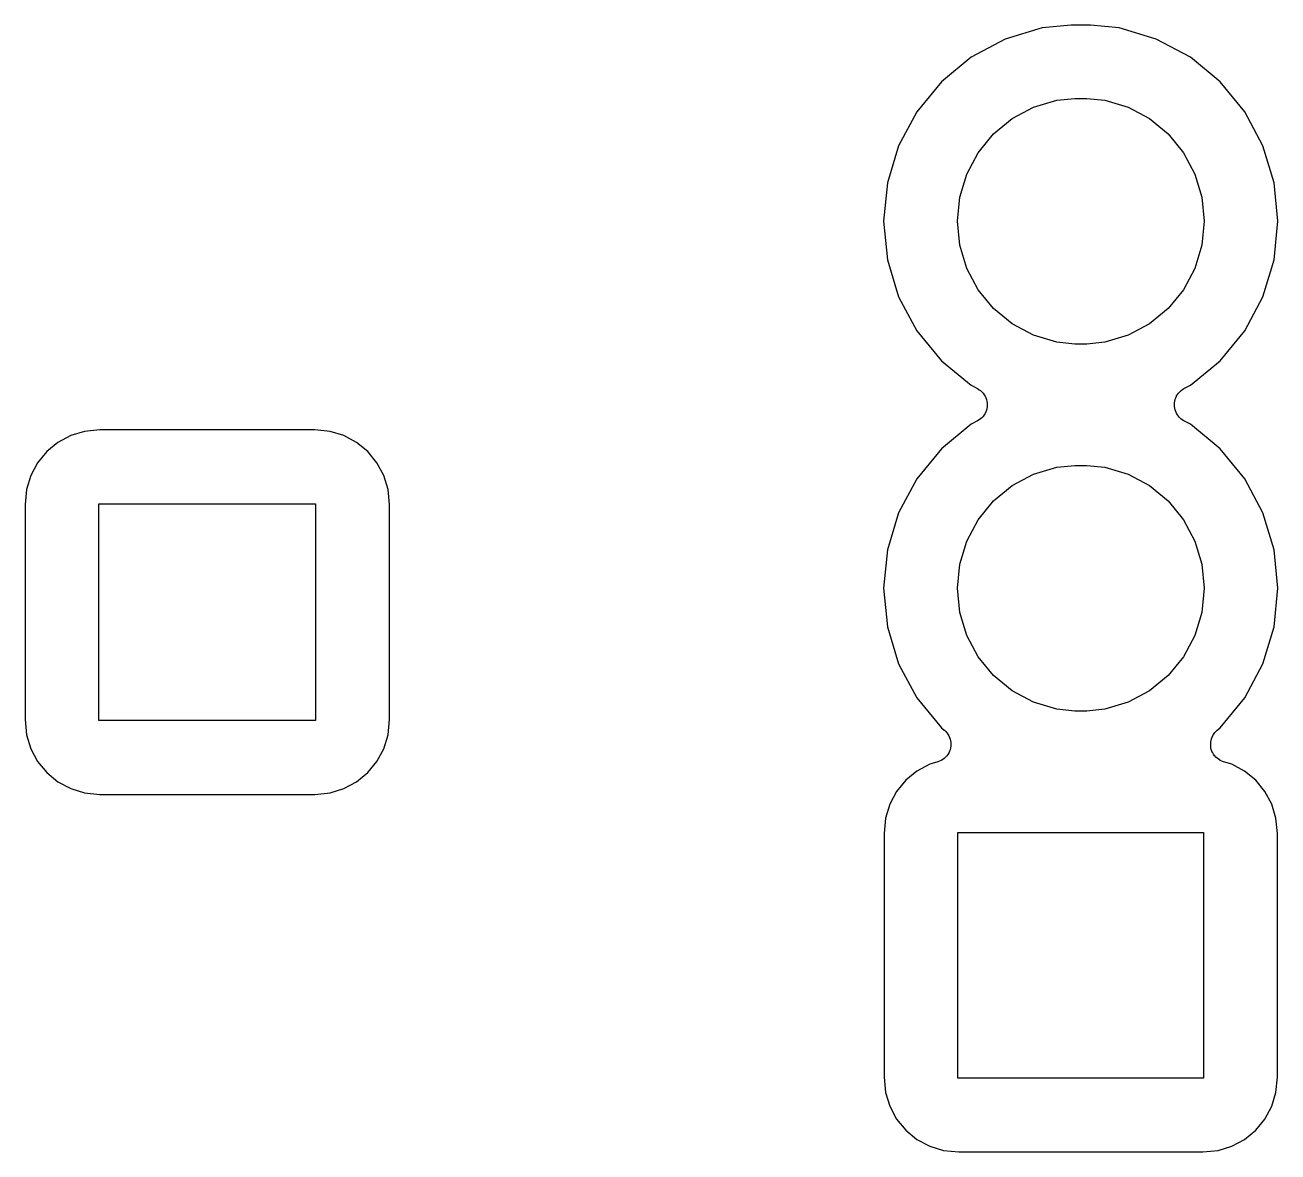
# Model space of a CAD drawing. Extents: x 1.71 to 9.75, y -6.32 to -1.22.
# Drawn here: x 3.8323 to 4.1737, y -2.6779 to -2.3708 of the extents above; entities that cross this region are included whole.
import ezdxf

# ---------------------------------------------------------------- set-up
doc = ezdxf.new("R2010")
doc.units = 0
doc.header["$MEASUREMENT"] = 0
doc.layers.add('BLACK', color=7, linetype='CONTINUOUS')

msp = doc.modelspace()

# ---------------------------------------------------------------- linework, layer by layer
at = {"layer": 'BLACK', "linetype": 'CONTINUOUS'}
for p, q in [((4.10952, -2.37161), (4.09944, -2.37467)), ((4.11737, -2.37084), (4.10952, -2.37161)), ((4.12263, -2.37084), (4.11737, -2.37084)), ((4.13048, -2.37161), (4.12263, -2.37084)), ((4.14056, -2.37467), (4.13048, -2.37161)), ((4.09944, -2.37467), (4.09015, -2.37963)), ((4.14985, -2.37963), (4.14056, -2.37467)), ((4.09015, -2.37963), (4.08201, -2.38631)), ((4.15799, -2.38631), (4.14985, -2.37963)), ((4.08201, -2.38631), (4.07533, -2.39445)), ((4.16466, -2.39444), (4.15799, -2.38631)), ((4.10713, -2.39323), (4.11344, -2.39132)), ((4.11344, -2.39132), (4.11836, -2.39084)), ((4.11836, -2.39084), (4.12164, -2.39084)), ((4.12164, -2.39084), (4.12656, -2.39132)), ((4.12656, -2.39132), (4.13287, -2.39323)), ((4.07533, -2.39445), (4.07037, -2.40374)), ((4.09622, -2.40052), (4.10132, -2.39634)), ((4.10132, -2.39634), (4.10713, -2.39323)), ((4.13287, -2.39323), (4.13868, -2.39634)), ((4.13868, -2.39634), (4.14378, -2.40052)), ((4.16467, -2.39445), (4.16466, -2.39444)), ((4.16466, -2.39444), (4.16466, -2.39444)), ((4.16963, -2.40374), (4.16467, -2.39445)), ((4.09204, -2.40562), (4.09622, -2.40052)), ((4.14378, -2.40052), (4.14796, -2.40562)), ((4.07037, -2.40374), (4.06731, -2.41382)), ((4.08893, -2.41143), (4.09204, -2.40562)), ((4.14796, -2.40562), (4.15107, -2.41143)), ((4.17269, -2.41382), (4.16963, -2.40374)), ((4.08702, -2.41774), (4.08893, -2.41143)), ((4.15107, -2.41143), (4.15298, -2.41774)), ((4.06731, -2.41382), (4.06628, -2.4243)), ((4.17372, -2.4243), (4.17269, -2.41382)), ((4.08637, -2.4243), (4.08702, -2.41774)), ((4.15298, -2.41774), (4.15363, -2.4243)), ((4.06628, -2.4243), (4.06731, -2.43478)), ((4.08702, -2.43086), (4.08637, -2.4243)), ((4.15363, -2.4243), (4.15298, -2.43086)), ((4.17269, -2.43478), (4.17372, -2.4243)), ((4.08893, -2.43717), (4.08702, -2.43086)), ((4.15298, -2.43086), (4.15107, -2.43717)), ((4.06731, -2.43478), (4.07037, -2.44486)), ((4.09204, -2.44298), (4.08893, -2.43717)), ((4.15107, -2.43717), (4.14796, -2.44298)), ((4.16963, -2.44486), (4.17269, -2.43478)), ((4.09622, -2.44808), (4.09204, -2.44298)), ((4.14796, -2.44298), (4.14378, -2.44808)), ((4.07037, -2.44486), (4.07533, -2.45415)), ((4.16467, -2.45415), (4.16963, -2.44486)), ((4.10132, -2.45226), (4.09622, -2.44808)), ((4.14378, -2.44808), (4.13868, -2.45226)), ((4.07533, -2.45415), (4.08201, -2.46229)), ((4.10713, -2.45537), (4.10132, -2.45226)), ((4.13868, -2.45226), (4.13287, -2.45537)), ((4.15799, -2.46229), (4.16467, -2.45415)), ((4.11344, -2.45728), (4.10713, -2.45537)), ((4.11836, -2.45776), (4.11344, -2.45728)), ((4.12164, -2.45776), (4.11836, -2.45776)), ((4.12656, -2.45728), (4.12164, -2.45776)), ((4.13287, -2.45537), (4.12656, -2.45728)), ((4.08201, -2.46229), (4.09015, -2.46897)), ((4.14985, -2.46897), (4.15799, -2.46229)), ((4.09015, -2.46897), (4.09188, -2.46989)), ((4.09188, -2.46989), (4.09192, -2.46991)), ((4.09192, -2.46991), (4.09192, -2.46991)), ((4.09192, -2.46991), (4.09192, -2.46991)), ((4.09192, -2.46991), (4.09194, -2.46992)), ((4.09194, -2.46992), (4.09233, -2.47019)), ((4.09233, -2.47019), (4.09272, -2.47046)), ((4.09272, -2.47046), (4.09273, -2.47047)), ((4.09273, -2.47047), (4.09274, -2.47048)), ((4.09274, -2.47048), (4.09308, -2.47082)), ((4.09308, -2.47082), (4.09341, -2.47116)), ((4.09341, -2.47116), (4.09342, -2.47117)), ((4.09342, -2.47117), (4.09342, -2.47118)), ((4.09342, -2.47118), (4.09368, -2.47157)), ((4.14635, -2.47152), (4.14662, -2.47112)), ((4.14662, -2.47112), (4.14663, -2.47111)), ((4.14663, -2.47111), (4.14664, -2.4711)), ((4.14664, -2.4711), (4.14698, -2.47077)), ((4.14698, -2.47077), (4.14731, -2.47043)), ((4.14731, -2.47043), (4.14732, -2.47043)), ((4.14732, -2.47043), (4.14733, -2.47042)), ((4.14733, -2.47042), (4.14773, -2.47015)), ((4.14773, -2.47015), (4.14812, -2.46989)), ((4.14812, -2.46989), (4.14985, -2.46897)), ((4.09368, -2.47157), (4.09395, -2.47197)), ((4.09395, -2.47197), (4.09395, -2.47198)), ((4.09395, -2.47198), (4.09396, -2.47199)), ((4.09396, -2.47199), (4.09413, -2.47243)), ((4.09413, -2.47243), (4.09431, -2.47288)), ((4.09431, -2.47288), (4.09431, -2.47289)), ((4.09431, -2.47289), (4.09432, -2.4729)), ((4.09432, -2.4729), (4.09441, -2.47337)), ((4.09449, -2.47483), (4.09439, -2.4753)), ((4.09441, -2.47337), (4.0945, -2.47384)), ((4.0945, -2.47433), (4.09449, -2.47481)), ((4.09449, -2.47481), (4.09449, -2.47482)), ((4.09449, -2.47482), (4.09449, -2.47483)), ((4.0945, -2.47384), (4.0945, -2.47385)), ((4.0945, -2.47385), (4.0945, -2.47386)), ((4.0945, -2.47386), (4.0945, -2.47433)), ((4.1455, -2.47427), (4.14551, -2.47379)), ((4.1455, -2.47474), (4.1455, -2.47427)), ((4.1455, -2.47475), (4.1455, -2.47474)), ((4.1455, -2.47476), (4.1455, -2.47475)), ((4.14559, -2.47523), (4.1455, -2.47476)), ((4.14551, -2.47377), (4.14561, -2.4733)), ((4.14551, -2.47378), (4.14551, -2.47377)), ((4.14551, -2.47379), (4.14551, -2.47378)), ((4.14561, -2.4733), (4.1457, -2.47283)), ((4.1457, -2.47283), (4.14571, -2.47282)), ((4.14571, -2.47281), (4.14589, -2.47237)), ((4.14571, -2.47282), (4.14571, -2.47281)), ((4.14589, -2.47237), (4.14608, -2.47193)), ((4.14608, -2.47192), (4.14609, -2.47191)), ((4.14608, -2.47193), (4.14608, -2.47192)), ((4.14609, -2.47191), (4.14635, -2.47152)), ((4.09267, -2.47818), (4.09227, -2.47845)), ((4.09268, -2.47817), (4.09267, -2.47818)), ((4.09269, -2.47817), (4.09268, -2.47817)), ((4.09303, -2.47783), (4.09269, -2.47817)), ((4.09336, -2.4775), (4.09303, -2.47783)), ((4.09337, -2.47749), (4.09336, -2.4775)), ((4.09338, -2.47748), (4.09337, -2.47749)), ((4.09365, -2.47708), (4.09338, -2.47748)), ((4.09391, -2.47669), (4.09365, -2.47708)), ((4.09392, -2.47668), (4.09391, -2.47669)), ((4.09411, -2.47623), (4.09392, -2.47667)), ((4.09392, -2.47667), (4.09392, -2.47668)), ((4.09429, -2.47579), (4.09411, -2.47623)), ((4.0943, -2.47577), (4.09429, -2.47578)), ((4.09429, -2.47578), (4.09429, -2.47579)), ((4.09439, -2.4753), (4.0943, -2.47577)), ((4.14568, -2.4757), (4.14559, -2.47523)), ((4.14569, -2.47571), (4.14568, -2.4757)), ((4.14569, -2.47572), (4.14569, -2.47571)), ((4.14587, -2.47616), (4.14569, -2.47572)), ((4.14604, -2.47661), (4.14587, -2.47616)), ((4.14605, -2.47662), (4.14604, -2.47661)), ((4.14605, -2.47663), (4.14605, -2.47662)), ((4.14632, -2.47702), (4.14605, -2.47663)), ((4.14658, -2.47742), (4.14632, -2.47702)), ((4.14658, -2.47743), (4.14658, -2.47742)), ((4.14659, -2.47744), (4.14658, -2.47743)), ((4.14692, -2.47778), (4.14659, -2.47744)), ((4.14726, -2.47812), (4.14692, -2.47778)), ((4.14727, -2.47813), (4.14726, -2.47812)), ((4.14728, -2.47814), (4.14727, -2.47813)), ((4.14766, -2.4784), (4.14728, -2.47814)), ((3.84855, -2.48156), (3.84478, -2.48271)), ((3.85272, -2.48115), (3.84855, -2.48156)), ((3.91128, -2.48115), (3.85272, -2.48115)), ((3.91545, -2.48156), (3.91128, -2.48115)), ((3.91922, -2.48271), (3.91545, -2.48156)), ((4.09015, -2.47963), (4.08201, -2.48631)), ((4.09188, -2.47871), (4.09015, -2.47963)), ((4.09227, -2.47845), (4.09188, -2.47871)), ((4.14806, -2.47868), (4.14766, -2.4784)), ((4.14808, -2.47869), (4.14806, -2.47868)), ((4.14812, -2.47871), (4.14808, -2.47869)), ((4.14808, -2.47869), (4.14808, -2.47869)), ((4.14808, -2.47869), (4.14808, -2.47869)), ((4.14985, -2.47963), (4.14812, -2.47871)), ((4.15799, -2.48631), (4.14985, -2.47963)), ((3.84131, -2.48456), (3.83826, -2.48706)), ((3.84478, -2.48271), (3.84131, -2.48456)), ((3.92269, -2.48456), (3.91922, -2.48271)), ((3.92574, -2.48706), (3.92269, -2.48456)), ((3.83826, -2.48706), (3.83576, -2.49011)), ((3.92824, -2.49011), (3.92574, -2.48706)), ((4.08201, -2.48631), (4.07533, -2.49445)), ((4.16467, -2.49445), (4.15799, -2.48631)), ((3.83576, -2.49011), (3.83391, -2.49358)), ((3.93009, -2.49358), (3.92824, -2.49011)), ((4.10713, -2.49323), (4.11344, -2.49132)), ((4.11344, -2.49132), (4.11836, -2.49084)), ((4.11836, -2.49084), (4.12164, -2.49084)), ((4.12164, -2.49084), (4.12656, -2.49132)), ((4.12656, -2.49132), (4.13287, -2.49323)), ((3.83391, -2.49358), (3.83276, -2.49735)), ((3.93124, -2.49735), (3.93009, -2.49358)), ((4.07533, -2.49445), (4.07037, -2.50374)), ((4.10132, -2.49634), (4.10713, -2.49323)), ((4.13287, -2.49323), (4.13868, -2.49634)), ((4.16963, -2.50374), (4.16467, -2.49445)), ((3.83276, -2.49735), (3.83235, -2.50152)), ((3.93165, -2.50152), (3.93124, -2.49735)), ((4.09622, -2.50052), (4.10132, -2.49634)), ((4.13868, -2.49634), (4.14378, -2.50052)), ((3.83235, -2.50152), (3.83235, -2.56008)), ((3.85247, -2.56033), (3.85247, -2.50127)), ((3.85247, -2.50127), (3.91153, -2.50127)), ((3.91153, -2.50127), (3.91153, -2.56033)), ((3.93165, -2.56008), (3.93165, -2.50152)), ((4.09204, -2.50562), (4.09622, -2.50052)), ((4.14378, -2.50052), (4.14796, -2.50562)), ((4.07037, -2.50374), (4.06731, -2.51382)), ((4.08893, -2.51143), (4.09204, -2.50562)), ((4.14796, -2.50562), (4.15107, -2.51143)), ((4.17269, -2.51382), (4.16963, -2.50374)), ((4.08702, -2.51774), (4.08893, -2.51143)), ((4.15107, -2.51143), (4.15298, -2.51774)), ((4.06731, -2.51382), (4.06628, -2.5243)), ((4.17372, -2.5243), (4.17269, -2.51382)), ((4.08637, -2.5243), (4.08702, -2.51774)), ((4.15298, -2.51774), (4.15363, -2.5243)), ((4.06628, -2.5243), (4.06731, -2.53478)), ((4.08702, -2.53086), (4.08637, -2.5243)), ((4.15363, -2.5243), (4.15298, -2.53086)), ((4.17269, -2.53478), (4.17372, -2.5243)), ((4.08893, -2.53717), (4.08702, -2.53086)), ((4.15298, -2.53086), (4.15107, -2.53717)), ((4.06731, -2.53478), (4.07037, -2.54486)), ((4.16963, -2.54486), (4.17269, -2.53478)), ((4.09204, -2.54298), (4.08893, -2.53717)), ((4.15107, -2.53717), (4.14796, -2.54298)), ((4.09622, -2.54808), (4.09204, -2.54298)), ((4.14796, -2.54298), (4.14378, -2.54808)), ((4.07037, -2.54486), (4.07533, -2.55415)), ((4.16467, -2.55415), (4.16963, -2.54486)), ((4.10132, -2.55226), (4.09622, -2.54808)), ((4.14378, -2.54808), (4.13868, -2.55226)), ((4.10713, -2.55537), (4.10132, -2.55226)), ((4.13868, -2.55226), (4.13287, -2.55537)), ((4.07533, -2.55415), (4.08201, -2.56229)), ((4.11344, -2.55728), (4.10713, -2.55537)), ((4.13287, -2.55537), (4.12656, -2.55728)), ((4.15799, -2.56229), (4.16467, -2.55415)), ((3.83235, -2.56008), (3.83276, -2.56425)), ((3.93124, -2.56425), (3.93165, -2.56008)), ((4.11836, -2.55776), (4.11344, -2.55728)), ((4.12164, -2.55776), (4.11836, -2.55776)), ((4.12656, -2.55728), (4.12164, -2.55776)), ((3.91153, -2.56033), (3.85247, -2.56033)), ((4.08201, -2.56229), (4.08281, -2.56294)), ((4.08281, -2.56294), (4.08284, -2.56297)), ((4.08284, -2.56297), (4.08284, -2.56297)), ((4.08284, -2.56297), (4.08284, -2.56297)), ((4.08284, -2.56297), (4.08286, -2.56298)), ((4.08286, -2.56298), (4.08319, -2.56333)), ((4.08319, -2.56333), (4.08353, -2.56367)), ((4.08353, -2.56367), (4.08353, -2.56368)), ((4.08353, -2.56368), (4.08354, -2.56368)), ((4.08354, -2.56368), (4.0838, -2.56409)), ((4.15624, -2.56402), (4.1565, -2.56363)), ((4.1565, -2.56363), (4.15651, -2.56362)), ((4.15651, -2.56362), (4.15652, -2.56361)), ((4.15652, -2.56361), (4.15686, -2.56327)), ((4.15686, -2.56327), (4.15719, -2.56294)), ((4.15719, -2.56294), (4.15799, -2.56229)), ((3.83276, -2.56425), (3.83391, -2.56802)), ((3.93009, -2.56802), (3.93124, -2.56425)), ((4.0838, -2.56409), (4.08406, -2.56448)), ((4.08406, -2.56448), (4.08407, -2.56449)), ((4.08407, -2.56449), (4.08407, -2.5645)), ((4.08407, -2.5645), (4.08425, -2.56494)), ((4.08425, -2.56494), (4.08443, -2.56539)), ((4.08443, -2.56539), (4.08443, -2.5654)), ((4.08443, -2.5654), (4.08443, -2.56541)), ((4.08443, -2.56541), (4.08452, -2.56587)), ((4.08452, -2.56587), (4.08461, -2.56634)), ((4.08461, -2.56634), (4.08461, -2.56636)), ((4.08461, -2.56636), (4.08461, -2.56637)), ((4.08461, -2.56637), (4.08461, -2.56684)), ((4.08461, -2.56684), (4.08461, -2.56732)), ((4.15539, -2.56628), (4.15549, -2.56581)), ((4.15539, -2.56629), (4.15539, -2.56628)), ((4.15539, -2.5663), (4.15539, -2.56629)), ((4.15539, -2.56678), (4.15539, -2.5663)), ((4.15539, -2.56725), (4.15539, -2.56678)), ((4.15549, -2.56581), (4.15559, -2.56534)), ((4.15559, -2.56532), (4.15578, -2.56488)), ((4.15559, -2.56533), (4.15559, -2.56532)), ((4.15559, -2.56534), (4.15559, -2.56533)), ((4.15578, -2.56488), (4.15596, -2.56444)), ((4.15596, -2.56444), (4.15597, -2.56443)), ((4.15597, -2.56442), (4.15624, -2.56402)), ((4.15597, -2.56443), (4.15597, -2.56442)), ((3.83391, -2.56802), (3.83576, -2.57149)), ((3.92824, -2.57149), (3.93009, -2.56802)), ((4.08314, -2.57034), (4.0828, -2.57067)), ((4.08348, -2.57), (4.08314, -2.57034)), ((4.08349, -2.56999), (4.08348, -2.56999)), ((4.08348, -2.56999), (4.08348, -2.57)), ((4.08376, -2.56959), (4.08349, -2.56999)), ((4.08402, -2.5692), (4.08376, -2.56959)), ((4.08403, -2.56919), (4.08402, -2.5692)), ((4.08422, -2.56873), (4.08403, -2.56918)), ((4.08403, -2.56918), (4.08403, -2.56919)), ((4.08441, -2.5683), (4.08422, -2.56873)), ((4.08451, -2.5678), (4.08441, -2.56828)), ((4.08441, -2.56828), (4.08441, -2.56829)), ((4.08441, -2.56829), (4.08441, -2.5683)), ((4.0846, -2.56734), (4.08451, -2.5678)), ((4.08461, -2.56732), (4.0846, -2.56733)), ((4.0846, -2.56733), (4.0846, -2.56734)), ((4.15539, -2.56726), (4.15539, -2.56725)), ((4.15539, -2.56727), (4.15539, -2.56726)), ((4.15548, -2.56774), (4.15539, -2.56727)), ((4.15557, -2.56821), (4.15548, -2.56774)), ((4.15557, -2.56822), (4.15557, -2.56821)), ((4.15557, -2.56823), (4.15557, -2.56822)), ((4.15575, -2.56867), (4.15557, -2.56823)), ((4.15593, -2.56911), (4.15575, -2.56867)), ((4.15594, -2.56912), (4.15593, -2.56911)), ((4.15594, -2.56913), (4.15594, -2.56912)), ((4.1562, -2.56953), (4.15594, -2.56913)), ((4.15647, -2.56993), (4.1562, -2.56953)), ((4.15647, -2.56994), (4.15647, -2.56993)), ((4.15648, -2.56995), (4.15647, -2.56994)), ((4.15681, -2.57028), (4.15648, -2.56995)), ((4.15715, -2.57063), (4.15681, -2.57028)), ((3.83576, -2.57149), (3.83826, -2.57454)), ((3.92574, -2.57454), (3.92824, -2.57149)), ((4.07884, -2.57227), (4.07537, -2.57413)), ((4.08108, -2.57159), (4.07884, -2.57227)), ((4.08153, -2.57141), (4.08108, -2.57159)), ((4.08197, -2.57123), (4.08153, -2.57141)), ((4.08198, -2.57122), (4.08197, -2.57123)), ((4.08199, -2.57122), (4.08198, -2.57122)), ((4.08238, -2.57095), (4.08199, -2.57122)), ((4.08278, -2.57069), (4.08238, -2.57095)), ((4.08279, -2.57068), (4.08278, -2.57069)), ((4.0828, -2.57067), (4.08279, -2.57068)), ((4.15716, -2.57064), (4.15715, -2.57063)), ((4.15755, -2.57091), (4.15716, -2.57064)), ((4.15716, -2.57064), (4.15716, -2.57064)), ((4.15795, -2.57118), (4.15755, -2.57091)), ((4.15796, -2.57119), (4.15795, -2.57118)), ((4.15797, -2.57119), (4.15796, -2.57119)), ((4.1584, -2.57138), (4.15797, -2.57119)), ((4.15885, -2.57157), (4.1584, -2.57138)), ((4.15887, -2.57157), (4.15885, -2.57157)), ((4.15892, -2.57159), (4.15887, -2.57157)), ((4.15887, -2.57157), (4.15887, -2.57157)), ((4.15887, -2.57157), (4.15887, -2.57157)), ((4.16116, -2.57227), (4.15892, -2.57159)), ((4.16463, -2.57413), (4.16116, -2.57227)), ((3.83826, -2.57454), (3.84131, -2.57704)), ((3.84131, -2.57704), (3.84478, -2.57889)), ((3.91922, -2.57889), (3.92269, -2.57704)), ((3.92269, -2.57704), (3.92574, -2.57454)), ((4.07232, -2.57662), (4.06983, -2.57967)), ((4.07537, -2.57413), (4.07232, -2.57662)), ((4.16768, -2.57662), (4.16463, -2.57413)), ((4.17017, -2.57967), (4.16768, -2.57662)), ((3.84478, -2.57889), (3.84855, -2.58004)), ((3.84855, -2.58004), (3.85272, -2.58045)), ((3.85272, -2.58045), (3.91128, -2.58045)), ((3.91128, -2.58045), (3.91545, -2.58004)), ((3.91545, -2.58004), (3.91922, -2.57889)), ((4.06983, -2.57967), (4.06797, -2.58314)), ((4.17203, -2.58314), (4.17017, -2.57967)), ((4.06797, -2.58314), (4.06682, -2.58691)), ((4.17318, -2.58691), (4.17203, -2.58314)), ((4.06682, -2.58691), (4.06641, -2.59108)), ((4.17359, -2.59108), (4.17318, -2.58691)), ((4.08654, -2.65776), (4.08654, -2.59084)), ((4.08654, -2.59084), (4.15346, -2.59084)), ((4.15346, -2.59084), (4.15346, -2.65776)), ((4.06641, -2.59108), (4.06641, -2.65752)), ((4.17359, -2.65752), (4.17359, -2.59108)), ((4.06641, -2.65752), (4.06682, -2.66169)), ((4.15346, -2.65776), (4.08654, -2.65776)), ((4.17318, -2.66169), (4.17359, -2.65752)), ((4.06682, -2.66169), (4.06797, -2.66546)), ((4.17203, -2.66546), (4.17318, -2.66169)), ((4.06797, -2.66546), (4.06983, -2.66893)), ((4.17017, -2.66893), (4.17203, -2.66546)), ((4.06983, -2.66893), (4.07232, -2.67198)), ((4.16768, -2.67198), (4.17017, -2.66893)), ((4.07232, -2.67198), (4.07537, -2.67447)), ((4.16463, -2.67447), (4.16768, -2.67198)), ((4.07537, -2.67447), (4.07884, -2.67633)), ((4.07884, -2.67633), (4.08261, -2.67748)), ((4.15739, -2.67748), (4.16116, -2.67633)), ((4.16116, -2.67633), (4.16463, -2.67447)), ((4.08261, -2.67748), (4.08678, -2.67789)), ((4.08678, -2.67789), (4.15322, -2.67789)), ((4.15322, -2.67789), (4.15739, -2.67748))]:
    msp.add_line(p, q, dxfattribs=at)

doc.saveas('drawing.dxf')
